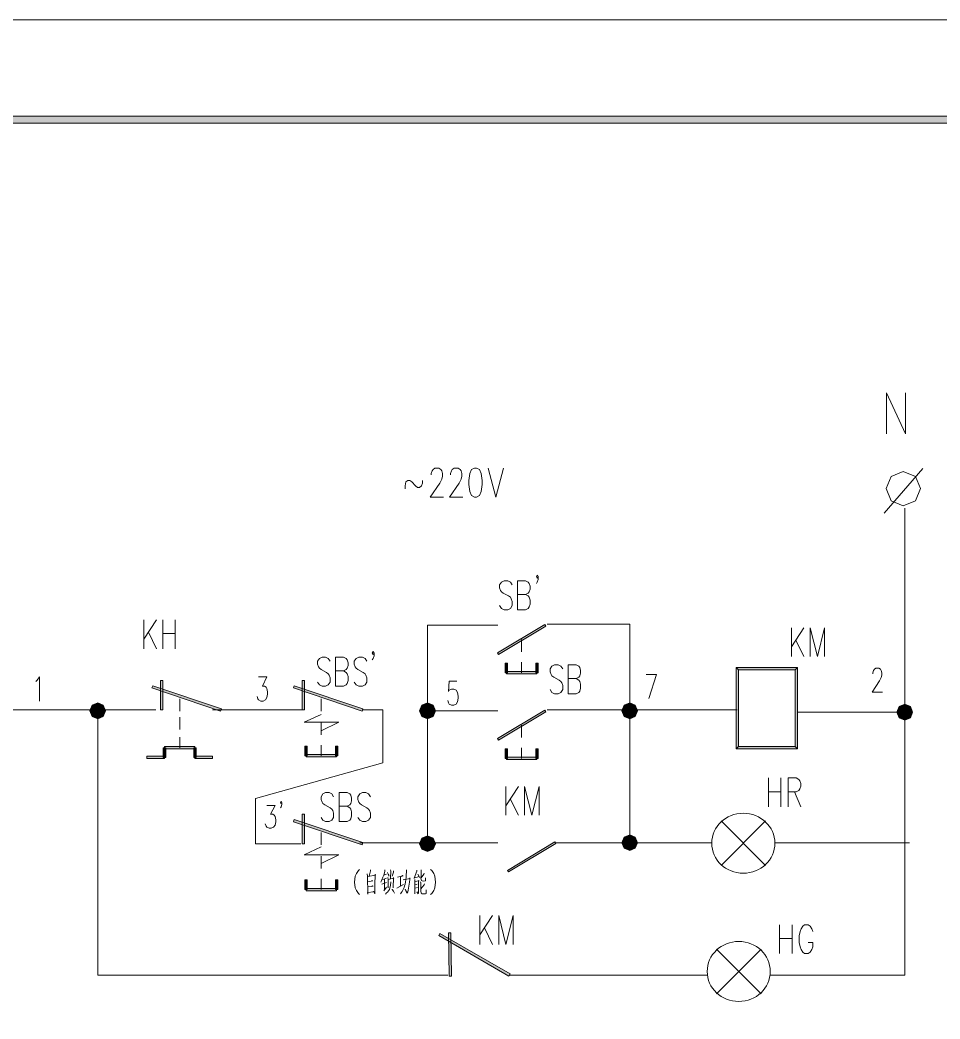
# Model space of a CAD drawing. Header units: millimetres. Extents: x 0 to 586, y 0 to 414.
# Drawn here: x 415 to 506.1, y 315.2 to 414.1 of the extents above; entities that cross this region are included whole.
import ezdxf

# ---------------------------------------------------------------- set-up
doc = ezdxf.new("R2010")
doc.units = ezdxf.units.MM

msp = doc.modelspace()

# ---------------------------------------------------------------- hatches: boundary and pattern name
h = msp.add_hatch(color=0)
h.dxf.hatch_style = 2
h.paths.add_polyline_path([(576.117861, 404.569083), (575.429944, 403.877639), (24.994306, 403.877639), (24.302861, 404.569083)])
h = msp.add_hatch(color=0)
h.dxf.hatch_style = 2
h.paths.add_polyline_path([(467.084833, 354.104222), (466.986056, 354.262972), (462.301167, 351.454861), (462.399944, 351.292583)])
h = msp.add_hatch(color=0)
h.dxf.hatch_style = 2
h.paths.add_polyline_path([(463.303056, 349.493417), (463.070222, 349.493417), (463.070222, 350.449444), (463.303056, 350.449444)])
h = msp.add_hatch(color=0)
h.dxf.hatch_style = 2
h.paths.add_polyline_path([(466.315778, 349.493417), (466.082944, 349.493417), (466.082944, 350.449444), (466.315778, 350.449444)])
h = msp.add_hatch(color=0)
h.dxf.hatch_style = 2
h.paths.add_polyline_path([(485.909056, 350.015528), (486.141889, 349.779167), (486.141889, 342.205028), (485.909056, 341.972194)])
h = msp.add_hatch(color=0)
h.dxf.hatch_style = 2
h.paths.add_polyline_path([(491.998, 350.015528), (491.765167, 349.779167), (486.141889, 349.779167), (485.909056, 350.015528)])
h = msp.add_hatch(color=0)
h.dxf.hatch_style = 2
h.paths.add_polyline_path([(491.998, 341.972194), (491.765167, 342.205028), (491.765167, 349.779167), (491.998, 350.015528)])
h = msp.add_hatch(color=0)
h.dxf.hatch_style = 2
h.paths.add_polyline_path([(463.186639, 349.377), (463.186639, 349.609833), (466.199361, 349.609833), (466.199361, 349.377)])
h = msp.add_hatch(color=0)
h.dxf.hatch_style = 2
h.paths.add_polyline_path([(434.893861, 345.694), (434.971472, 345.91625), (428.176972, 348.205778), (428.102889, 347.983528)])
h = msp.add_hatch(color=0)
h.dxf.hatch_style = 2
h.paths.add_polyline_path([(428.960139, 345.806889), (429.192972, 345.806889), (429.192972, 348.734944), (428.960139, 348.734944)])
h = msp.add_hatch(color=0)
h.dxf.hatch_style = 2
h.paths.add_polyline_path([(448.906194, 345.694), (448.980278, 345.91625), (442.185778, 348.205778), (442.111694, 347.983528)])
h = msp.add_hatch(color=0)
h.dxf.hatch_style = 2
h.paths.add_polyline_path([(442.968944, 345.806889), (443.205306, 345.806889), (443.205306, 348.734944), (442.968944, 348.734944)])
h = msp.add_hatch(color=0)
h.dxf.hatch_style = 2
h.paths.add_polyline_path([(422.183278, 346.2655), (421.9575, 345.715167), (422.737139, 345.715167)])
h = msp.add_hatch(color=0)
h.dxf.hatch_style = 2
h.paths.add_polyline_path([(422.737139, 346.494806), (422.183278, 346.2655), (422.737139, 345.715167)])
h = msp.add_hatch(color=0)
h.dxf.hatch_style = 2
h.paths.add_polyline_path([(423.291, 346.2655), (422.737139, 346.494806), (422.737139, 345.715167)])
h = msp.add_hatch(color=0)
h.dxf.hatch_style = 2
h.paths.add_polyline_path([(423.516778, 345.715167), (423.291, 346.2655), (422.737139, 345.715167)])
h = msp.add_hatch(color=0)
h.dxf.hatch_style = 2
h.paths.add_polyline_path([(454.822278, 346.2655), (454.592972, 345.715167), (455.376139, 345.715167)])
h = msp.add_hatch(color=0)
h.dxf.hatch_style = 2
h.paths.add_polyline_path([(455.376139, 346.494806), (454.822278, 346.2655), (455.376139, 345.715167)])
h = msp.add_hatch(color=0)
h.dxf.hatch_style = 2
h.paths.add_polyline_path([(455.926472, 346.2655), (455.376139, 346.494806), (455.376139, 345.715167)])
h = msp.add_hatch(color=0)
h.dxf.hatch_style = 2
h.paths.add_polyline_path([(456.155778, 345.715167), (455.926472, 346.2655), (455.376139, 345.715167)])
h = msp.add_hatch(color=0)
h.dxf.hatch_style = 2
h.paths.add_polyline_path([(474.835361, 346.2655), (474.606056, 345.715167), (475.389222, 345.715167)])
h = msp.add_hatch(color=0)
h.dxf.hatch_style = 2
h.paths.add_polyline_path([(475.389222, 346.494806), (474.835361, 346.2655), (475.389222, 345.715167)])
h = msp.add_hatch(color=0)
h.dxf.hatch_style = 2
h.paths.add_polyline_path([(475.939556, 346.2655), (475.389222, 346.494806), (475.389222, 345.715167)])
h = msp.add_hatch(color=0)
h.dxf.hatch_style = 2
h.paths.add_polyline_path([(476.168861, 345.715167), (475.939556, 346.2655), (475.389222, 345.715167)])
h = msp.add_hatch(color=0)
h.dxf.hatch_style = 2
h.paths.add_polyline_path([(502.059222, 346.145556), (501.829917, 345.591694), (502.609556, 345.591694)])
h = msp.add_hatch(color=0)
h.dxf.hatch_style = 2
h.paths.add_polyline_path([(502.609556, 346.374861), (502.059222, 346.145556), (502.609556, 345.591694)])
h = msp.add_hatch(color=0)
h.dxf.hatch_style = 2
h.paths.add_polyline_path([(503.163417, 346.145556), (502.609556, 346.374861), (502.609556, 345.591694)])
h = msp.add_hatch(color=0)
h.dxf.hatch_style = 2
h.paths.add_polyline_path([(503.392722, 345.591694), (503.163417, 346.145556), (502.609556, 345.591694)])
h = msp.add_hatch(color=0)
h.dxf.hatch_style = 2
h.paths.add_polyline_path([(421.9575, 345.715167), (422.183278, 345.161306), (422.737139, 345.715167)])
h = msp.add_hatch(color=0)
h.dxf.hatch_style = 2
h.paths.add_polyline_path([(422.183278, 345.161306), (422.737139, 344.935528), (422.737139, 345.715167)])
h = msp.add_hatch(color=0)
h.dxf.hatch_style = 2
h.paths.add_polyline_path([(422.737139, 344.935528), (423.291, 345.161306), (422.737139, 345.715167)])
h = msp.add_hatch(color=0)
h.dxf.hatch_style = 2
h.paths.add_polyline_path([(423.291, 345.161306), (423.516778, 345.715167), (422.737139, 345.715167)])
h = msp.add_hatch(color=0)
h.dxf.hatch_style = 2
h.paths.add_polyline_path([(454.592972, 345.715167), (454.822278, 345.161306), (455.376139, 345.715167)])
h = msp.add_hatch(color=0)
h.dxf.hatch_style = 2
h.paths.add_polyline_path([(454.822278, 345.161306), (455.376139, 344.935528), (455.376139, 345.715167)])
h = msp.add_hatch(color=0)
h.dxf.hatch_style = 2
h.paths.add_polyline_path([(455.376139, 344.935528), (455.926472, 345.161306), (455.376139, 345.715167)])
h = msp.add_hatch(color=0)
h.dxf.hatch_style = 2
h.paths.add_polyline_path([(455.926472, 345.161306), (456.155778, 345.715167), (455.376139, 345.715167)])
h = msp.add_hatch(color=0)
h.dxf.hatch_style = 2
h.paths.add_polyline_path([(467.084833, 345.619917), (466.986056, 345.782194), (462.301167, 342.970556), (462.399944, 342.808278)])
h = msp.add_hatch(color=0)
h.dxf.hatch_style = 2
h.paths.add_polyline_path([(474.606056, 345.715167), (474.835361, 345.161306), (475.389222, 345.715167)])
h = msp.add_hatch(color=0)
h.dxf.hatch_style = 2
h.paths.add_polyline_path([(474.835361, 345.161306), (475.389222, 344.935528), (475.389222, 345.715167)])
h = msp.add_hatch(color=0)
h.dxf.hatch_style = 2
h.paths.add_polyline_path([(475.389222, 344.935528), (475.939556, 345.161306), (475.389222, 345.715167)])
h = msp.add_hatch(color=0)
h.dxf.hatch_style = 2
h.paths.add_polyline_path([(475.939556, 345.161306), (476.168861, 345.715167), (475.389222, 345.715167)])
h = msp.add_hatch(color=0)
h.dxf.hatch_style = 2
h.paths.add_polyline_path([(501.829917, 345.591694), (502.059222, 345.041361), (502.609556, 345.591694)])
h = msp.add_hatch(color=0)
h.dxf.hatch_style = 2
h.paths.add_polyline_path([(502.059222, 345.041361), (502.609556, 344.812056), (502.609556, 345.591694)])
h = msp.add_hatch(color=0)
h.dxf.hatch_style = 2
h.paths.add_polyline_path([(502.609556, 344.812056), (503.163417, 345.041361), (502.609556, 345.591694)])
h = msp.add_hatch(color=0)
h.dxf.hatch_style = 2
h.paths.add_polyline_path([(503.163417, 345.041361), (503.392722, 345.591694), (502.609556, 345.591694)])
h = msp.add_hatch(color=0)
h.dxf.hatch_style = 2
h.paths.add_polyline_path([(429.464611, 342.060389), (429.22825, 342.060389), (429.22825, 341.104361), (429.464611, 341.104361)])
h = msp.add_hatch(color=0)
h.dxf.hatch_style = 2
h.paths.add_polyline_path([(429.348194, 342.176806), (429.348194, 341.943972), (432.360917, 341.943972), (432.360917, 342.176806)])
h = msp.add_hatch(color=0)
h.dxf.hatch_style = 2
h.paths.add_polyline_path([(432.477333, 342.060389), (432.2445, 342.060389), (432.2445, 341.104361), (432.477333, 341.104361)])
h = msp.add_hatch(color=0)
h.dxf.hatch_style = 2
h.paths.add_polyline_path([(443.240583, 341.277222), (443.473417, 341.277222), (443.473417, 342.229722), (443.240583, 342.229722)])
h = msp.add_hatch(color=0)
h.dxf.hatch_style = 2
h.paths.add_polyline_path([(446.253306, 341.277222), (446.489667, 341.277222), (446.489667, 342.229722), (446.253306, 342.229722)])
h = msp.add_hatch(color=0)
h.dxf.hatch_style = 2
h.paths.add_polyline_path([(485.909056, 341.972194), (486.141889, 342.205028), (491.765167, 342.205028), (491.998, 341.972194)])
h = msp.add_hatch(color=0)
h.dxf.hatch_style = 2
h.paths.add_polyline_path([(429.348194, 340.987944), (429.348194, 341.224306), (427.601944, 341.224306), (427.601944, 340.987944)])
h = msp.add_hatch(color=0)
h.dxf.hatch_style = 2
h.paths.add_polyline_path([(432.360917, 341.224306), (432.360917, 340.987944), (434.103639, 340.987944), (434.103639, 341.224306)])
h = msp.add_hatch(color=0)
h.dxf.hatch_style = 2
h.paths.add_polyline_path([(443.357, 341.393639), (443.357, 341.157278), (446.369722, 341.157278), (446.369722, 341.393639)])
h = msp.add_hatch(color=0)
h.dxf.hatch_style = 2
h.paths.add_polyline_path([(463.303056, 341.009111), (463.070222, 341.009111), (463.070222, 341.965139), (463.303056, 341.965139)])
h = msp.add_hatch(color=0)
h.dxf.hatch_style = 2
h.paths.add_polyline_path([(463.186639, 340.892694), (463.186639, 341.125528), (466.199361, 341.125528), (466.199361, 340.892694)])
h = msp.add_hatch(color=0)
h.dxf.hatch_style = 2
h.paths.add_polyline_path([(466.315778, 341.009111), (466.082944, 341.009111), (466.082944, 341.965139), (466.315778, 341.965139)])
h = msp.add_hatch(color=0)
h.dxf.hatch_style = 2
h.paths.add_polyline_path([(442.968944, 332.567139), (443.205306, 332.567139), (443.205306, 335.495194), (442.968944, 335.495194)])
h = msp.add_hatch(color=0)
h.dxf.hatch_style = 2
h.paths.add_polyline_path([(448.906194, 332.457778), (448.980278, 332.680028), (442.185778, 334.966028), (442.111694, 334.743778)])
h = msp.add_hatch(color=0)
h.dxf.hatch_style = 2
h.paths.add_polyline_path([(455.376139, 333.350306), (454.822278, 333.121), (455.376139, 332.567139)])
h = msp.add_hatch(color=0)
h.dxf.hatch_style = 2
h.paths.add_polyline_path([(455.926472, 333.121), (455.376139, 333.350306), (455.376139, 332.567139)])
h = msp.add_hatch(color=0)
h.dxf.hatch_style = 2
h.paths.add_polyline_path([(474.835361, 333.219778), (474.606056, 332.665917), (475.389222, 332.665917)])
h = msp.add_hatch(color=0)
h.dxf.hatch_style = 2
h.paths.add_polyline_path([(475.389222, 333.449083), (474.835361, 333.219778), (475.389222, 332.665917)])
h = msp.add_hatch(color=0)
h.dxf.hatch_style = 2
h.paths.add_polyline_path([(475.939556, 333.219778), (475.389222, 333.449083), (475.389222, 332.665917)])
h = msp.add_hatch(color=0)
h.dxf.hatch_style = 2
h.paths.add_polyline_path([(476.168861, 332.665917), (475.939556, 333.219778), (475.389222, 332.665917)])
h = msp.add_hatch(color=0)
h.dxf.hatch_style = 2
h.paths.add_polyline_path([(454.822278, 333.121), (454.592972, 332.567139), (455.376139, 332.567139)])
h = msp.add_hatch(color=0)
h.dxf.hatch_style = 2
h.paths.add_polyline_path([(454.592972, 332.567139), (454.822278, 332.016806), (455.376139, 332.567139)])
h = msp.add_hatch(color=0)
h.dxf.hatch_style = 2
h.paths.add_polyline_path([(454.822278, 332.016806), (455.376139, 331.7875), (455.376139, 332.567139)])
h = msp.add_hatch(color=0)
h.dxf.hatch_style = 2
h.paths.add_polyline_path([(456.155778, 332.567139), (455.926472, 333.121), (455.376139, 332.567139)])
h = msp.add_hatch(color=0)
h.dxf.hatch_style = 2
h.paths.add_polyline_path([(455.376139, 331.7875), (455.926472, 332.016806), (455.376139, 332.567139)])
h = msp.add_hatch(color=0)
h.dxf.hatch_style = 2
h.paths.add_polyline_path([(455.926472, 332.016806), (456.155778, 332.567139), (455.376139, 332.567139)])
h = msp.add_hatch(color=0)
h.dxf.hatch_style = 2
h.paths.add_polyline_path([(468.072611, 332.588306), (467.977361, 332.747056), (463.292472, 329.935417), (463.387722, 329.776667)])
h = msp.add_hatch(color=0)
h.dxf.hatch_style = 2
h.paths.add_polyline_path([(474.606056, 332.665917), (474.835361, 332.115583), (475.389222, 332.665917)])
h = msp.add_hatch(color=0)
h.dxf.hatch_style = 2
h.paths.add_polyline_path([(474.835361, 332.115583), (475.389222, 331.886278), (475.389222, 332.665917)])
h = msp.add_hatch(color=0)
h.dxf.hatch_style = 2
h.paths.add_polyline_path([(475.389222, 331.886278), (475.939556, 332.115583), (475.389222, 332.665917)])
h = msp.add_hatch(color=0)
h.dxf.hatch_style = 2
h.paths.add_polyline_path([(475.939556, 332.115583), (476.168861, 332.665917), (475.389222, 332.665917)])
h = msp.add_hatch(color=0)
h.dxf.hatch_style = 2
h.paths.add_polyline_path([(443.240583, 328.037472), (443.473417, 328.037472), (443.473417, 328.9935), (443.240583, 328.9935)])
h = msp.add_hatch(color=0)
h.dxf.hatch_style = 2
h.paths.add_polyline_path([(446.253306, 328.037472), (446.489667, 328.037472), (446.489667, 328.9935), (446.253306, 328.9935)])
h = msp.add_hatch(color=0)
h.dxf.hatch_style = 2
h.paths.add_polyline_path([(443.357, 328.153889), (443.357, 327.921056), (446.369722, 327.921056), (446.369722, 328.153889)])
h = msp.add_hatch(color=0)
h.dxf.hatch_style = 2
h.paths.add_polyline_path([(463.437111, 319.475556), (463.553528, 319.680167), (456.607333, 323.698306), (456.490917, 323.493694)])
h = msp.add_hatch(color=0)
h.dxf.hatch_style = 2
h.paths.add_polyline_path([(457.521028, 319.472028), (457.757389, 319.475556), (457.683306, 323.761806), (457.446944, 323.758278)])

# ---------------------------------------------------------------- linework, layer by layer
at = {"color": 0, "lineweight": 0}
for points in [[(0, 0), (585.632278, 0), (585.632278, 414.0835), (0, 414.0835)], [(576.117861, 404.569083), (575.429944, 403.877639), (24.994306, 403.877639), (24.302861, 404.569083)], [(460.029278, 369.746389), (459.743528, 369.608806), (459.553028, 369.199583), (459.457778, 368.515194), (459.457778, 368.105972), (459.553028, 367.425111), (459.743528, 367.015889), (460.029278, 366.878306), (460.223306, 366.878306), (460.509056, 367.015889), (460.699556, 367.425111), (460.794806, 368.105972), (460.794806, 368.515194), (460.699556, 369.199583), (460.509056, 369.608806), (460.223306, 369.746389)], [(500.761, 367.717917), (501.258417, 368.920889), (502.461389, 369.418306), (503.664361, 368.920889), (504.161778, 367.717917), (503.664361, 366.514944), (502.461389, 366.017528), (501.258417, 366.514944)], [(467.084833, 354.104222), (466.986056, 354.262972), (462.301167, 351.454861), (462.399944, 351.292583)], [(463.303056, 349.493417), (463.070222, 349.493417), (463.070222, 350.449444), (463.303056, 350.449444)], [(466.315778, 349.493417), (466.082944, 349.493417), (466.082944, 350.449444), (466.315778, 350.449444)], [(485.909056, 350.015528), (486.141889, 349.779167), (486.141889, 342.205028), (485.909056, 341.972194)], [(491.998, 350.015528), (491.765167, 349.779167), (486.141889, 349.779167), (485.909056, 350.015528)], [(491.998, 341.972194), (491.765167, 342.205028), (491.765167, 349.779167), (491.998, 350.015528)], [(463.186639, 349.377), (463.186639, 349.609833), (466.199361, 349.609833), (466.199361, 349.377)], [(434.893861, 345.694), (434.971472, 345.91625), (428.176972, 348.205778), (428.102889, 347.983528)], [(428.960139, 345.806889), (429.192972, 345.806889), (429.192972, 348.734944), (428.960139, 348.734944)], [(448.906194, 345.694), (448.980278, 345.91625), (442.185778, 348.205778), (442.111694, 347.983528)], [(442.968944, 345.806889), (443.205306, 345.806889), (443.205306, 348.734944), (442.968944, 348.734944)], [(422.183278, 346.2655), (421.9575, 345.715167), (422.737139, 345.715167)], [(422.737139, 346.494806), (422.183278, 346.2655), (422.737139, 345.715167)], [(423.291, 346.2655), (422.737139, 346.494806), (422.737139, 345.715167)], [(423.516778, 345.715167), (423.291, 346.2655), (422.737139, 345.715167)], [(454.822278, 346.2655), (454.592972, 345.715167), (455.376139, 345.715167)], [(455.376139, 346.494806), (454.822278, 346.2655), (455.376139, 345.715167)], [(455.926472, 346.2655), (455.376139, 346.494806), (455.376139, 345.715167)], [(456.155778, 345.715167), (455.926472, 346.2655), (455.376139, 345.715167)], [(474.835361, 346.2655), (474.606056, 345.715167), (475.389222, 345.715167)], [(475.389222, 346.494806), (474.835361, 346.2655), (475.389222, 345.715167)], [(475.939556, 346.2655), (475.389222, 346.494806), (475.389222, 345.715167)], [(476.168861, 345.715167), (475.939556, 346.2655), (475.389222, 345.715167)], [(502.059222, 346.145556), (501.829917, 345.591694), (502.609556, 345.591694)], [(502.609556, 346.374861), (502.059222, 346.145556), (502.609556, 345.591694)], [(503.163417, 346.145556), (502.609556, 346.374861), (502.609556, 345.591694)], [(503.392722, 345.591694), (503.163417, 346.145556), (502.609556, 345.591694)], [(421.9575, 345.715167), (422.183278, 345.161306), (422.737139, 345.715167)], [(422.183278, 345.161306), (422.737139, 344.935528), (422.737139, 345.715167)], [(422.737139, 344.935528), (423.291, 345.161306), (422.737139, 345.715167)], [(423.291, 345.161306), (423.516778, 345.715167), (422.737139, 345.715167)], [(454.592972, 345.715167), (454.822278, 345.161306), (455.376139, 345.715167)], [(454.822278, 345.161306), (455.376139, 344.935528), (455.376139, 345.715167)], [(455.376139, 344.935528), (455.926472, 345.161306), (455.376139, 345.715167)], [(455.926472, 345.161306), (456.155778, 345.715167), (455.376139, 345.715167)], [(467.084833, 345.619917), (466.986056, 345.782194), (462.301167, 342.970556), (462.399944, 342.808278)], [(474.606056, 345.715167), (474.835361, 345.161306), (475.389222, 345.715167)], [(474.835361, 345.161306), (475.389222, 344.935528), (475.389222, 345.715167)], [(475.389222, 344.935528), (475.939556, 345.161306), (475.389222, 345.715167)], [(475.939556, 345.161306), (476.168861, 345.715167), (475.389222, 345.715167)], [(501.829917, 345.591694), (502.059222, 345.041361), (502.609556, 345.591694)], [(502.059222, 345.041361), (502.609556, 344.812056), (502.609556, 345.591694)], [(502.609556, 344.812056), (503.163417, 345.041361), (502.609556, 345.591694)], [(503.163417, 345.041361), (503.392722, 345.591694), (502.609556, 345.591694)], [(429.464611, 342.060389), (429.22825, 342.060389), (429.22825, 341.104361), (429.464611, 341.104361)], [(429.348194, 342.176806), (429.348194, 341.943972), (432.360917, 341.943972), (432.360917, 342.176806)], [(432.477333, 342.060389), (432.2445, 342.060389), (432.2445, 341.104361), (432.477333, 341.104361)], [(443.240583, 341.277222), (443.473417, 341.277222), (443.473417, 342.229722), (443.240583, 342.229722)], [(446.253306, 341.277222), (446.489667, 341.277222), (446.489667, 342.229722), (446.253306, 342.229722)], [(485.909056, 341.972194), (486.141889, 342.205028), (491.765167, 342.205028), (491.998, 341.972194)], [(429.348194, 340.987944), (429.348194, 341.224306), (427.601944, 341.224306), (427.601944, 340.987944)], [(432.360917, 341.224306), (432.360917, 340.987944), (434.103639, 340.987944), (434.103639, 341.224306)], [(443.357, 341.393639), (443.357, 341.157278), (446.369722, 341.157278), (446.369722, 341.393639)], [(463.303056, 341.009111), (463.070222, 341.009111), (463.070222, 341.965139), (463.303056, 341.965139)], [(463.186639, 340.892694), (463.186639, 341.125528), (466.199361, 341.125528), (466.199361, 340.892694)], [(466.315778, 341.009111), (466.082944, 341.009111), (466.082944, 341.965139), (466.315778, 341.965139)], [(442.968944, 332.567139), (443.205306, 332.567139), (443.205306, 335.495194), (442.968944, 335.495194)], [(448.906194, 332.457778), (448.980278, 332.680028), (442.185778, 334.966028), (442.111694, 334.743778)], [(455.376139, 333.350306), (454.822278, 333.121), (455.376139, 332.567139)], [(455.926472, 333.121), (455.376139, 333.350306), (455.376139, 332.567139)], [(474.835361, 333.219778), (474.606056, 332.665917), (475.389222, 332.665917)], [(475.389222, 333.449083), (474.835361, 333.219778), (475.389222, 332.665917)], [(475.939556, 333.219778), (475.389222, 333.449083), (475.389222, 332.665917)], [(476.168861, 332.665917), (475.939556, 333.219778), (475.389222, 332.665917)], [(454.822278, 333.121), (454.592972, 332.567139), (455.376139, 332.567139)], [(454.592972, 332.567139), (454.822278, 332.016806), (455.376139, 332.567139)], [(454.822278, 332.016806), (455.376139, 331.7875), (455.376139, 332.567139)], [(456.155778, 332.567139), (455.926472, 333.121), (455.376139, 332.567139)], [(455.376139, 331.7875), (455.926472, 332.016806), (455.376139, 332.567139)], [(455.926472, 332.016806), (456.155778, 332.567139), (455.376139, 332.567139)], [(468.072611, 332.588306), (467.977361, 332.747056), (463.292472, 329.935417), (463.387722, 329.776667)], [(474.606056, 332.665917), (474.835361, 332.115583), (475.389222, 332.665917)], [(474.835361, 332.115583), (475.389222, 331.886278), (475.389222, 332.665917)], [(475.389222, 331.886278), (475.939556, 332.115583), (475.389222, 332.665917)], [(475.939556, 332.115583), (476.168861, 332.665917), (475.389222, 332.665917)], [(443.240583, 328.037472), (443.473417, 328.037472), (443.473417, 328.9935), (443.240583, 328.9935)], [(446.253306, 328.037472), (446.489667, 328.037472), (446.489667, 328.9935), (446.253306, 328.9935)], [(443.357, 328.153889), (443.357, 327.921056), (446.369722, 327.921056), (446.369722, 328.153889)], [(463.437111, 319.475556), (463.553528, 319.680167), (456.607333, 323.698306), (456.490917, 323.493694)], [(457.521028, 319.472028), (457.757389, 319.475556), (457.683306, 323.761806), (457.446944, 323.758278)]]:
    msp.add_lwpolyline(points, close=True, dxfattribs=at)
for points in [[(500.789222, 373.126), (500.789222, 377.172361), (502.676583, 373.126), (502.676583, 377.172361)], [(455.728917, 369.062), (455.728917, 369.199583), (455.827694, 369.471222), (455.922944, 369.608806), (456.113444, 369.746389), (456.494444, 369.746389), (456.684944, 369.608806), (456.780194, 369.471222), (456.875444, 369.199583), (456.875444, 368.927944), (456.780194, 368.652778), (456.589694, 368.243556), (455.633667, 366.878306), (456.974222, 366.878306)], [(457.640972, 369.062), (457.640972, 369.199583), (457.736222, 369.471222), (457.831472, 369.608806), (458.0255, 369.746389), (458.4065, 369.746389), (458.597, 369.608806), (458.69225, 369.471222), (458.7875, 369.199583), (458.7875, 368.927944), (458.69225, 368.652778), (458.50175, 368.243556), (457.545722, 366.878306), (458.88275, 366.878306)], [(461.369833, 369.746389), (462.131833, 366.878306), (462.897361, 369.746389)], [(504.394611, 369.689944), (500.577556, 365.287278)], [(453.150111, 367.69675), (453.150111, 367.971917), (453.245361, 368.381139), (453.435861, 368.515194), (453.629889, 368.515194), (453.820389, 368.381139), (454.201389, 367.971917), (454.391889, 367.834333), (454.582389, 367.834333), (454.776417, 367.971917), (454.871667, 368.243556), (454.871667, 368.515194)], [(502.609556, 365.770583), (502.609556, 319.577861)], [(466.326361, 359.000778), (466.238167, 358.863194), (466.149972, 359.000778), (466.238167, 359.134833), (466.326361, 359.000778), (466.326361, 358.725611), (466.238167, 358.453972), (466.149972, 358.316389)], [(463.754611, 358.178806), (463.578222, 358.453972), (463.310111, 358.588028), (462.957333, 358.588028), (462.689222, 358.453972), (462.512833, 358.178806), (462.512833, 357.907167), (462.601028, 357.635528), (462.689222, 357.497944), (462.869139, 357.360361), (463.398306, 357.088722), (463.578222, 356.951139), (463.666417, 356.813556), (463.754611, 356.541917), (463.754611, 356.132694), (463.578222, 355.861056), (463.310111, 355.723472), (462.957333, 355.723472), (462.689222, 355.861056), (462.512833, 356.132694)], [(464.287306, 355.723472), (464.287306, 358.588028), (465.084583, 358.588028), (465.352694, 358.453972), (465.440889, 358.316389), (465.529083, 358.04475), (465.529083, 357.769583), (465.440889, 357.497944), (465.352694, 357.360361), (465.084583, 357.226306)], [(464.287306, 357.226306), (465.084583, 357.226306), (465.352694, 357.088722), (465.440889, 356.951139), (465.529083, 356.6795), (465.529083, 356.270278), (465.440889, 355.995111), (465.352694, 355.861056), (465.084583, 355.723472), (464.287306, 355.723472)], [(427.312667, 351.860556), (427.312667, 354.725111)], [(428.554444, 354.725111), (427.312667, 352.816583)], [(429.175333, 351.860556), (429.175333, 354.725111)], [(430.417111, 354.725111), (430.417111, 351.860556)], [(455.376139, 354.199472), (455.376139, 332.567139)], [(455.376139, 354.199472), (462.350556, 354.199472)], [(467.233, 354.284139), (475.389222, 354.284139)], [(475.389222, 354.284139), (475.389222, 332.665917)], [(491.391222, 351.084444), (491.391222, 353.949)], [(492.633, 353.949), (491.391222, 352.036944)], [(493.253889, 351.084444), (493.253889, 353.949), (493.9665, 351.084444), (494.675583, 353.949), (494.675583, 351.084444)], [(427.757167, 353.497444), (428.554444, 351.860556)], [(429.175333, 353.359861), (430.417111, 353.359861)], [(464.693, 351.553639), (464.693, 352.777778)], [(491.835722, 352.721333), (492.633, 351.084444)], [(445.734722, 350.618778), (445.554806, 350.890417), (445.290222, 351.028), (444.933917, 351.028), (444.669333, 350.890417), (444.492944, 350.618778), (444.492944, 350.343611), (444.581139, 350.071972), (444.669333, 349.934389), (444.845722, 349.800333), (445.378417, 349.525167), (445.554806, 349.387583), (445.646528, 349.253528), (445.734722, 348.978361), (445.734722, 348.569139), (445.554806, 348.2975), (445.290222, 348.159917), (444.933917, 348.159917), (444.669333, 348.2975), (444.492944, 348.569139)], [(446.267417, 348.159917), (446.267417, 351.028), (447.064694, 351.028), (447.332806, 350.890417), (447.421, 350.752833), (447.509194, 350.481194), (447.509194, 350.209556), (447.421, 349.934389), (447.332806, 349.800333), (447.064694, 349.66275)], [(449.371861, 350.618778), (449.195472, 350.890417), (448.927361, 351.028), (448.574583, 351.028), (448.306472, 350.890417), (448.130083, 350.618778), (448.130083, 350.343611), (448.218278, 350.071972), (448.306472, 349.934389), (448.486389, 349.800333), (449.015556, 349.525167), (449.195472, 349.387583), (449.283667, 349.253528), (449.371861, 348.978361), (449.371861, 348.569139), (449.195472, 348.2975), (448.927361, 348.159917), (448.574583, 348.159917), (448.306472, 348.2975), (448.130083, 348.569139)], [(450.080944, 351.437222), (449.99275, 351.299639), (449.904556, 351.437222), (449.99275, 351.574806), (450.080944, 351.437222), (450.080944, 351.165583), (449.99275, 350.890417), (449.904556, 350.752833)], [(464.693, 349.493417), (464.693, 350.55175)], [(468.757, 349.860306), (468.580611, 350.135472), (468.3125, 350.269528), (467.956194, 350.269528), (467.691611, 350.135472), (467.515222, 349.860306), (467.515222, 349.588667), (467.603417, 349.3135), (467.691611, 349.179444), (467.868, 349.041861), (468.400694, 348.770222), (468.580611, 348.632639), (468.668806, 348.495056), (468.757, 348.223417), (468.757, 347.814194), (468.580611, 347.539028), (468.3125, 347.404972), (467.956194, 347.404972), (467.691611, 347.539028), (467.515222, 347.814194)], [(469.289694, 347.404972), (469.289694, 350.269528), (470.086972, 350.269528), (470.355083, 350.135472), (470.443278, 349.997889), (470.531472, 349.72625), (470.531472, 349.451083), (470.443278, 349.179444), (470.355083, 349.041861), (470.086972, 348.904278)], [(416.609389, 348.622056), (416.757556, 348.738472), (416.979806, 349.077139), (416.979806, 346.688833)], [(438.661528, 349.077139), (439.476444, 349.077139), (439.031944, 348.166972), (439.254194, 348.166972), (439.402361, 348.054083), (439.476444, 347.941194), (439.550528, 347.599), (439.550528, 347.373222), (439.476444, 347.031028), (439.328278, 346.80525), (439.106028, 346.688833), (438.883778, 346.688833), (438.661528, 346.80525), (438.587444, 346.918139), (438.513361, 347.143917)], [(446.267417, 349.66275), (447.064694, 349.66275), (447.332806, 349.525167), (447.421, 349.387583), (447.509194, 349.115944), (447.509194, 348.706722), (447.421, 348.435083), (447.332806, 348.2975), (447.064694, 348.159917), (446.267417, 348.159917)], [(477.001417, 349.331139), (478.035056, 349.331139), (477.294222, 346.942833)], [(499.452194, 349.373472), (499.452194, 349.486361), (499.526278, 349.712139), (499.600361, 349.828556), (499.748528, 349.941444), (500.044861, 349.941444), (500.193028, 349.828556), (500.267111, 349.712139), (500.341194, 349.486361), (500.341194, 349.257056), (500.267111, 349.031278), (500.118944, 348.689083), (499.378111, 347.553139), (500.415278, 347.553139)], [(458.272444, 348.664389), (457.535139, 348.664389), (457.461056, 347.641333), (457.535139, 347.75775), (457.757389, 347.870639), (457.979639, 347.870639), (458.198361, 347.75775), (458.346528, 347.528444), (458.420611, 347.18625), (458.420611, 346.960472), (458.346528, 346.618278), (458.198361, 346.3925), (457.979639, 346.276083), (457.757389, 346.276083), (457.535139, 346.3925), (457.461056, 346.505389), (457.386972, 346.731167)], [(469.289694, 348.904278), (470.086972, 348.904278), (470.355083, 348.770222), (470.443278, 348.632639), (470.531472, 348.361), (470.531472, 347.94825), (470.443278, 347.676611), (470.355083, 347.539028), (470.086972, 347.404972), (469.289694, 347.404972)], [(430.854556, 345.690472), (430.854556, 346.914611)], [(444.863361, 345.690472), (444.863361, 346.914611)], [(391.410472, 345.806889), (428.473306, 345.806889)], [(422.737139, 345.715167), (422.737139, 319.577861)], [(430.854556, 343.863083), (430.854556, 345.087222)], [(434.089528, 345.806889), (443.085361, 345.806889)], [(444.856306, 345.372972), (443.173556, 344.596861)], [(448.941472, 345.806889), (450.948778, 345.806889)], [(449.177833, 345.806889), (450.948778, 345.806889)], [(450.948778, 340.575194), (450.948778, 345.806889)], [(455.376139, 345.715167), (455.376139, 332.567139)], [(455.376139, 345.715167), (462.350556, 345.715167)], [(467.233, 345.803361), (486.025472, 345.803361)], [(475.389222, 345.803361), (475.389222, 332.665917)], [(482.074361, 345.803361), (485.930222, 345.803361)], [(492.043861, 345.591694), (502.609556, 345.591694)], [(443.173556, 344.596861), (446.609611, 344.596861)], [(446.609611, 344.596861), (444.863361, 343.739611)], [(444.863361, 343.337444), (444.863361, 344.561583)], [(464.693, 343.072861), (464.693, 344.297)], [(430.854556, 342.060389), (430.854556, 343.118722)], [(444.863361, 341.277222), (444.863361, 342.332028)], [(464.693, 341.009111), (464.693, 342.067444)], [(438.351083, 337.050944), (450.948778, 340.575194)], [(463.126667, 335.378778), (463.126667, 338.246861)], [(464.368444, 338.246861), (463.126667, 336.334806)], [(464.989333, 335.378778), (464.989333, 338.246861), (465.701944, 335.378778), (466.411028, 338.246861), (466.411028, 335.378778)], [(489.119333, 336.211333), (489.119333, 339.075889)], [(490.361111, 339.075889), (490.361111, 336.211333)], [(491.070194, 336.211333), (491.070194, 339.075889), (491.871, 339.075889), (492.135583, 338.938306), (492.223778, 338.80425), (492.3155, 338.529083), (492.3155, 338.257444), (492.223778, 337.985806), (492.135583, 337.848222), (491.871, 337.710639), (491.070194, 337.710639)], [(446.0875, 337.223806), (445.911111, 337.498972), (445.646528, 337.633028), (445.290222, 337.633028), (445.025639, 337.498972), (444.845722, 337.223806), (444.845722, 336.952167), (444.933917, 336.680528), (445.025639, 336.542944), (445.202028, 336.405361), (445.734722, 336.133722), (445.911111, 335.996139), (445.999306, 335.858556), (446.0875, 335.586917), (446.0875, 335.177694), (445.911111, 334.906056), (445.646528, 334.768472), (445.290222, 334.768472), (445.025639, 334.906056), (444.845722, 335.177694)], [(446.620194, 334.768472), (446.620194, 337.633028), (447.421, 337.633028), (447.685583, 337.498972), (447.773778, 337.361389), (447.861972, 337.08975), (447.861972, 336.814583), (447.773778, 336.542944), (447.685583, 336.405361), (447.421, 336.271306)], [(449.728167, 337.223806), (449.54825, 337.498972), (449.283667, 337.633028), (448.927361, 337.633028), (448.662778, 337.498972), (448.486389, 337.223806), (448.486389, 336.952167), (448.574583, 336.680528), (448.662778, 336.542944), (448.839167, 336.405361), (449.371861, 336.133722), (449.54825, 335.996139), (449.636444, 335.858556), (449.728167, 335.586917), (449.728167, 335.177694), (449.54825, 334.906056), (449.283667, 334.768472), (448.927361, 334.768472), (448.662778, 334.906056), (448.486389, 335.177694)], [(489.119333, 337.710639), (490.361111, 337.710639)], [(491.694611, 337.710639), (492.3155, 336.211333)], [(438.351083, 332.567139), (438.351083, 337.050944)], [(439.465861, 336.341861), (440.287833, 336.341861), (439.839806, 335.484611), (440.065583, 335.484611), (440.21375, 335.378778), (440.287833, 335.269417), (440.365444, 334.948389), (440.365444, 334.736722), (440.287833, 334.415694), (440.139667, 334.2005), (439.913889, 334.094667), (439.691639, 334.094667), (439.465861, 334.2005), (439.391778, 334.306333), (439.314167, 334.521528)], [(440.965167, 336.662889), (440.887556, 336.553528), (440.813472, 336.662889), (440.887556, 336.768722), (440.965167, 336.662889), (440.965167, 336.447694), (440.887556, 336.2325), (440.813472, 336.126667)], [(446.620194, 336.271306), (447.421, 336.271306), (447.685583, 336.133722), (447.773778, 335.996139), (447.861972, 335.7245), (447.861972, 335.315278), (447.773778, 335.040111), (447.685583, 334.906056), (447.421, 334.768472), (446.620194, 334.768472)], [(463.571167, 337.015667), (464.368444, 335.378778)], [(484.423861, 334.824917), (488.840639, 330.408139)], [(488.840639, 334.824917), (484.423861, 330.408139)], [(444.863361, 332.45425), (444.863361, 333.674861)], [(438.351083, 332.567139), (442.852528, 332.567139)], [(444.856306, 332.260222), (443.173556, 331.484111)], [(448.662778, 332.665917), (462.350556, 332.665917)], [(468.023222, 332.665917), (471.416944, 332.665917)], [(471.424, 332.665917), (483.506639, 332.665917)], [(489.754333, 332.665917), (503.085806, 332.665917)], [(443.173556, 331.484111), (446.609611, 331.484111)], [(446.609611, 331.484111), (444.863361, 330.626861)], [(444.863361, 330.101222), (444.863361, 331.321833)], [(448.652194, 330.0095), (448.53225, 329.91425), (448.345278, 329.632028), (448.221806, 329.346278), (448.161833, 328.778306), (448.221806, 328.210333), (448.345278, 327.924583), (448.53225, 327.638833), (448.652194, 327.547111)], [(449.3895, 329.582639), (449.428306, 329.349806), (449.463583, 327.585917), (449.438889, 327.741139), (450.070361, 327.81875), (450.020972, 327.836389), (449.982167, 327.81875)], [(449.453, 329.332167), (450.222056, 329.448583), (450.197361, 329.543833), (450.172667, 328.457278), (450.172667, 328.400833), (450.158556, 327.624722), (450.084472, 327.797583)], [(449.742278, 329.970694), (449.742278, 329.875444), (449.615278, 329.349806)], [(451.1675, 329.970694), (451.156917, 329.836639), (451.054611, 329.466222), (450.966417, 329.254556), (450.864111, 329.000556), (450.775917, 328.827694), (450.740639, 328.750083)], [(451.319194, 329.543833), (451.0405, 329.448583)], [(451.407389, 329.737861), (451.4215, 329.699056), (451.495583, 329.565), (451.534389, 329.448583), (451.534389, 329.370972)], [(451.446194, 329.21575), (451.470889, 329.039361), (451.470889, 328.556056), (451.470889, 328.206806), (451.456778, 328.284417), (451.470889, 328.478444)], [(451.470889, 329.039361), (452.038861, 329.176944), (452.000056, 329.21575), (451.975361, 328.206806), (451.96125, 328.302056), (451.975361, 328.439639)], [(451.710778, 329.991861), (451.749583, 329.854278), (451.735472, 329.893083), (451.724889, 329.116972)], [(452.02475, 329.893083), (452.02475, 329.759028), (451.887167, 329.370972)], [(452.416333, 329.254556), (452.959611, 329.388611), (452.910222, 329.409778), (452.807917, 329.332167)], [(453.312389, 329.991861), (453.312389, 329.815472), (453.273583, 329.448583), (453.263, 329.254556), (453.238306, 329.000556), (453.1995, 328.788889), (453.160694, 328.573694), (453.111306, 328.418472), (453.061917, 328.224444), (452.973722, 328.030417), (452.871417, 327.857556), (452.783222, 327.719972), (452.695028, 327.603556)], [(452.705611, 329.293361), (452.705611, 328.362028)], [(454.335444, 329.953056), (454.335444, 329.854278), (454.070861, 329.176944), (454.007361, 329.155778), (454.550639, 329.332167), (454.409528, 329.565), (454.550639, 329.311), (454.575333, 329.233389)], [(454.737611, 329.970694), (454.751722, 329.893083), (454.737611, 329.505028), (454.727028, 329.176944), (454.737611, 329.021722), (454.776417, 328.922944), (454.839917, 328.884139), (454.938694, 328.8665), (455.168, 328.884139), (455.168, 329.194583)], [(455.055111, 329.642611), (455.016306, 329.543833), (454.737611, 329.194583)], [(455.679528, 330.0095), (455.803, 329.91425), (455.986444, 329.632028), (456.109917, 329.346278), (456.169889, 328.778306), (456.109917, 328.210333), (455.986444, 327.924583), (455.803, 327.638833), (455.679528, 327.547111)], [(444.863361, 328.037472), (444.863361, 329.095806)], [(449.463583, 328.806528), (449.477694, 328.806528), (449.968056, 328.884139), (449.908083, 328.905306), (449.893972, 328.905306), (449.844583, 328.884139)], [(449.463583, 328.302056), (449.502389, 328.302056), (449.982167, 328.379667), (449.943361, 328.400833), (449.844583, 328.340861)], [(451.319194, 328.728917), (450.853528, 328.556056)], [(450.966417, 329.021722), (451.308611, 329.155778)], [(451.118111, 329.060528), (451.104, 327.991611), (451.068722, 327.914), (451.333306, 328.26325)], [(451.749583, 328.806528), (451.710778, 328.439639), (451.661389, 328.206806), (451.608472, 328.030417), (451.520278, 327.896361), (451.4215, 327.779944), (451.333306, 327.702333), (451.216889, 327.585917)], [(452.352833, 328.185639), (453.009, 328.534889)], [(452.959611, 328.982917), (453.665167, 329.138139), (453.626361, 329.194583), (453.615778, 329.039361), (453.576972, 328.750083), (453.552278, 328.556056), (453.527583, 328.379667), (453.488778, 328.168), (453.449972, 327.973972), (453.414694, 327.81875), (453.375889, 327.702333), (453.337083, 327.663528), (453.174806, 328.069222), (453.351194, 327.702333)], [(454.106139, 329.021722), (454.134361, 328.827694), (454.134361, 327.797583), (454.12025, 327.603556), (454.106139, 327.719972), (454.134361, 327.857556)], [(454.144944, 328.827694), (454.497722, 328.905306), (454.497722, 328.944111), (454.536528, 328.905306), (454.497722, 328.905306), (454.487139, 327.896361), (454.487139, 327.719972), (454.458917, 327.603556), (454.31075, 327.797583)], [(454.144944, 328.51725), (454.360139, 328.556056)], [(454.159056, 328.185639), (454.370722, 328.245611)], [(454.688222, 328.788889), (454.712917, 328.711278), (454.727028, 328.129194), (454.727028, 327.836389), (454.751722, 327.719972), (454.776417, 327.681167), (454.815222, 327.624722), (454.864611, 327.624722), (455.055111, 327.603556), (455.178583, 327.624722), (455.256194, 327.642361), (455.242083, 328.012778)], [(455.079806, 328.6125), (455.041, 328.51725), (454.727028, 328.108028)], [(451.837778, 328.051583), (451.862472, 328.030417), (452.000056, 327.875194), (452.049444, 327.797583), (452.102361, 327.681167)], [(460.561972, 322.61175), (460.561972, 325.479833)], [(461.80375, 325.479833), (460.561972, 323.567778)], [(462.424639, 322.61175), (462.424639, 325.479833), (463.133722, 322.61175), (463.842806, 325.479833), (463.842806, 322.61175)], [(490.216472, 321.694528), (490.216472, 324.559083)], [(491.45825, 324.559083), (491.45825, 321.694528)], [(493.500833, 323.878222), (493.412639, 324.149861), (493.232722, 324.425028), (493.056333, 324.559083), (492.700028, 324.559083), (492.523639, 324.425028), (492.34725, 324.149861), (492.259056, 323.878222), (492.167333, 323.469), (492.167333, 322.784611), (492.259056, 322.375389), (492.34725, 322.10375), (492.523639, 321.828583), (492.700028, 321.694528), (493.056333, 321.694528), (493.232722, 321.828583), (493.412639, 322.10375), (493.500833, 322.375389), (493.500833, 322.784611), (493.056333, 322.784611)], [(461.002944, 324.252167), (461.80375, 322.61175)], [(490.216472, 323.193833), (491.45825, 323.193833)], [(483.968778, 322.139028), (488.385556, 317.72225)], [(488.385556, 322.139028), (483.968778, 317.72225)], [(422.737139, 319.577861), (450.733583, 319.577861)], [(450.733583, 319.577861), (457.376389, 319.577861)], [(463.493556, 319.577861), (483.033917, 319.577861)], [(489.281611, 319.577861), (502.609556, 319.577861)]]:
    msp.add_lwpolyline(points, dxfattribs=at)
for centre, major_axis, ratio in [((486.630486, 332.616528), (3.123847, 0), 0.950875), ((486.177167, 319.930639), (3.122083, 0), 0.951412)]:
    msp.add_ellipse(centre, major_axis=major_axis, ratio=ratio, start_param=0, end_param=6.283185, dxfattribs=at)

doc.saveas('drawing.dxf')
